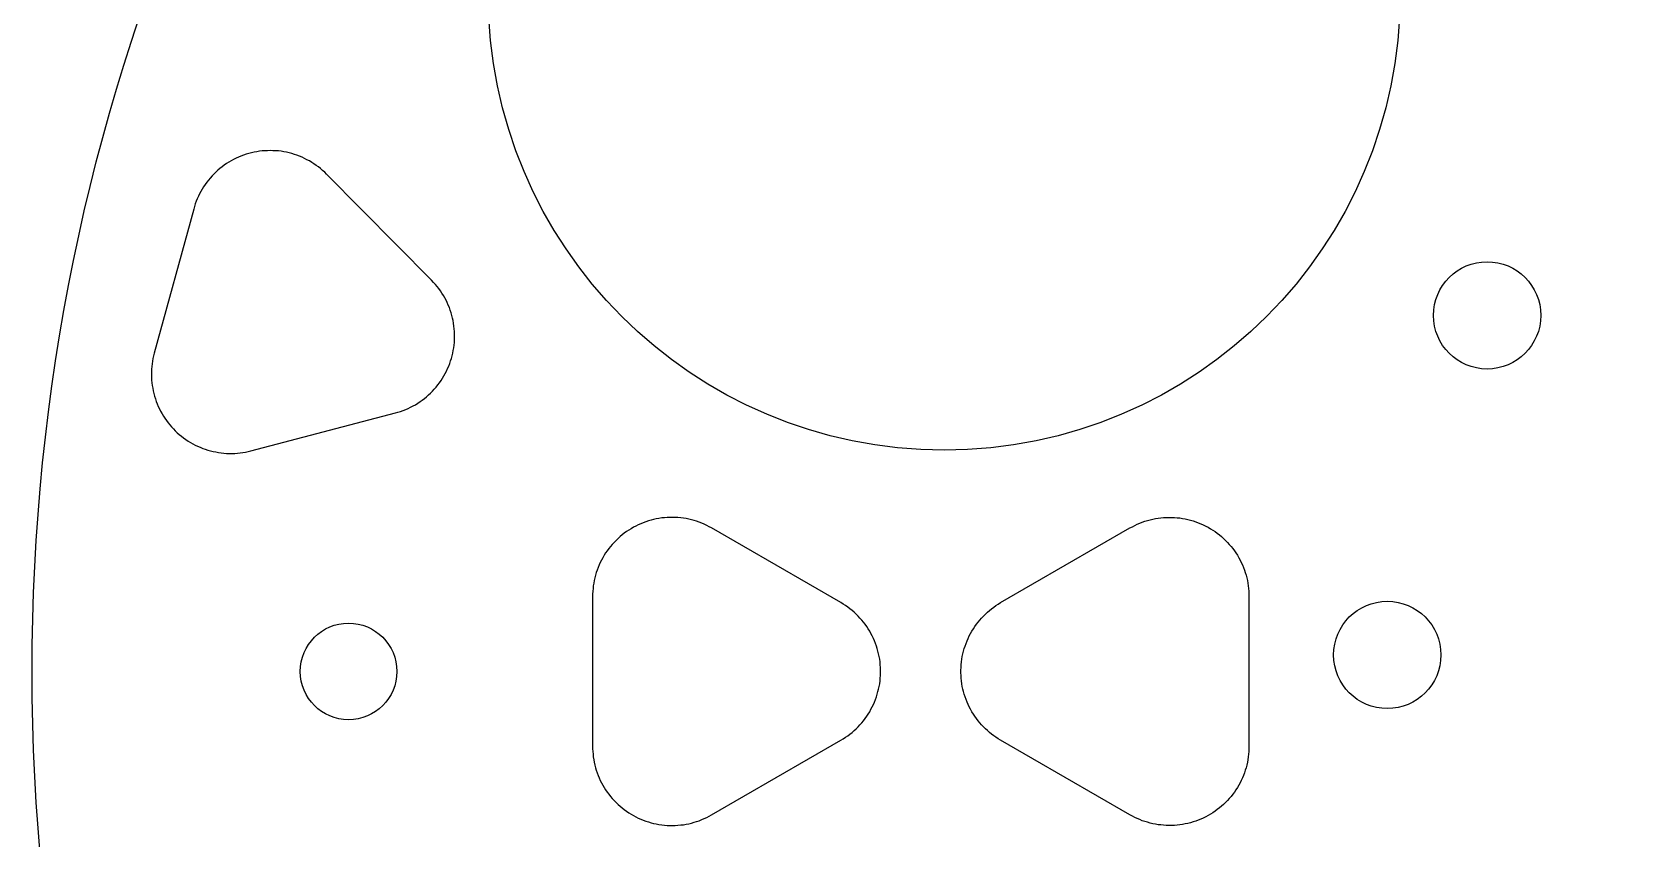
# Model space of a CAD drawing. Extents: x -4303 to -3459, y 4203 to 4583.
# Drawn here: x -3838.8 to -3689.4, y 4377 to 4452.2 of the extents above; entities that cross this region are included whole.
import ezdxf

# ---------------------------------------------------------------- set-up
doc = ezdxf.new("R2010")
doc.units = 0
doc.layers.add('DEFAULT', color=7, linetype='CONTINUOUS')

msp = doc.modelspace()

# ---------------------------------------------------------------- linework, layer by layer
at = {"layer": 'DEFAULT'}
for p, q in [((-3820.21, 4440.22), (-3820.42, 4440.09)), ((-3819.98, 4440.34), (-3820.21, 4440.22)), ((-3819.75, 4440.46), (-3819.98, 4440.34)), ((-3819.52, 4440.56), (-3819.75, 4440.46)), ((-3819.29, 4440.66), (-3819.52, 4440.56)), ((-3819.05, 4440.75), (-3819.29, 4440.66)), ((-3818.81, 4440.83), (-3819.05, 4440.75)), ((-3818.57, 4440.9), (-3818.81, 4440.83)), ((-3818.32, 4440.97), (-3818.57, 4440.9)), ((-3818.07, 4441.02), (-3818.32, 4440.97)), ((-3817.82, 4441.07), (-3818.07, 4441.02)), ((-3817.57, 4441.11), (-3817.82, 4441.07)), ((-3817.32, 4441.14), (-3817.57, 4441.11)), ((-3817.07, 4441.16), (-3817.32, 4441.14)), ((-3816.81, 4441.17), (-3817.07, 4441.16)), ((-3816.56, 4441.18), (-3816.81, 4441.17)), ((-3816.31, 4441.17), (-3816.56, 4441.18)), ((-3816.05, 4441.16), (-3816.31, 4441.17)), ((-3815.8, 4441.14), (-3816.05, 4441.16)), ((-3815.55, 4441.11), (-3815.8, 4441.14)), ((-3815.3, 4441.07), (-3815.55, 4441.11)), ((-3815.05, 4441.02), (-3815.3, 4441.07)), ((-3814.8, 4440.96), (-3815.05, 4441.02)), ((-3814.55, 4440.9), (-3814.8, 4440.96)), ((-3814.31, 4440.82), (-3814.55, 4440.9)), ((-3814.07, 4440.74), (-3814.31, 4440.82)), ((-3813.83, 4440.65), (-3814.07, 4440.74)), ((-3813.6, 4440.55), (-3813.83, 4440.65)), ((-3813.37, 4440.45), (-3813.6, 4440.55)), ((-3813.14, 4440.33), (-3813.37, 4440.45)), ((-3812.92, 4440.21), (-3813.14, 4440.33)), ((-3812.7, 4440.08), (-3812.92, 4440.21)), ((-3821.99, 4438.81), (-3822.16, 4438.62)), ((-3821.82, 4438.99), (-3821.99, 4438.81)), ((-3821.63, 4439.17), (-3821.82, 4438.99)), ((-3821.45, 4439.34), (-3821.63, 4439.17)), ((-3821.25, 4439.5), (-3821.45, 4439.34)), ((-3821.05, 4439.66), (-3821.25, 4439.5)), ((-3820.85, 4439.81), (-3821.05, 4439.66)), ((-3820.64, 4439.96), (-3820.85, 4439.81)), ((-3820.42, 4440.09), (-3820.64, 4439.96)), ((-3812.49, 4439.95), (-3812.7, 4440.08)), ((-3812.28, 4439.8), (-3812.49, 4439.95)), ((-3812.07, 4439.65), (-3812.28, 4439.8)), ((-3811.87, 4439.5), (-3812.07, 4439.65)), ((-3811.68, 4439.33), (-3811.87, 4439.5)), ((-3811.49, 4439.16), (-3811.68, 4439.33)), ((-3811.31, 4438.98), (-3811.49, 4439.16)), ((-3801.52, 4429.09), (-3811.31, 4438.98)), ((-3823.03, 4437.37), (-3823.15, 4437.15)), ((-3822.91, 4437.59), (-3823.03, 4437.37)), ((-3822.77, 4437.81), (-3822.91, 4437.59)), ((-3822.63, 4438.02), (-3822.77, 4437.81)), ((-3822.48, 4438.23), (-3822.63, 4438.02)), ((-3822.32, 4438.43), (-3822.48, 4438.23)), ((-3822.16, 4438.62), (-3822.32, 4438.43)), ((-3823.7, 4435.73), (-3827.38, 4422.3)), ((-3823.63, 4435.98), (-3823.7, 4435.73)), ((-3823.55, 4436.22), (-3823.63, 4435.98)), ((-3823.46, 4436.46), (-3823.55, 4436.22)), ((-3823.37, 4436.69), (-3823.46, 4436.46)), ((-3823.26, 4436.92), (-3823.37, 4436.69)), ((-3823.15, 4437.15), (-3823.26, 4436.92)), ((-3801.34, 4428.9), (-3801.52, 4429.09)), ((-3801.17, 4428.71), (-3801.34, 4428.9)), ((-3801.01, 4428.52), (-3801.17, 4428.71)), ((-3800.86, 4428.32), (-3801.01, 4428.52)), ((-3800.71, 4428.11), (-3800.86, 4428.32)), ((-3800.57, 4427.9), (-3800.71, 4428.11)), ((-3800.43, 4427.68), (-3800.57, 4427.9)), ((-3800.3, 4427.46), (-3800.43, 4427.68)), ((-3800.18, 4427.24), (-3800.3, 4427.46)), ((-3800.07, 4427.01), (-3800.18, 4427.24)), ((-3799.97, 4426.78), (-3800.07, 4427.01)), ((-3799.87, 4426.54), (-3799.97, 4426.78)), ((-3799.79, 4426.31), (-3799.87, 4426.54)), ((-3799.71, 4426.06), (-3799.79, 4426.31)), ((-3799.64, 4425.82), (-3799.71, 4426.06)), ((-3799.58, 4425.57), (-3799.64, 4425.82)), ((-3799.52, 4425.33), (-3799.58, 4425.57)), ((-3799.48, 4425.08), (-3799.52, 4425.33)), ((-3799.44, 4424.82), (-3799.48, 4425.08)), ((-3799.41, 4424.57), (-3799.44, 4424.82)), ((-3799.39, 4424.32), (-3799.41, 4424.57)), ((-3799.38, 4424.07), (-3799.39, 4424.32)), ((-3799.39, 4423.56), (-3799.38, 4423.81)), ((-3799.38, 4423.81), (-3799.38, 4424.07)), ((-3827.38, 4422.3), (-3827.44, 4422.06)), ((-3799.61, 4422.05), (-3799.55, 4422.3)), ((-3799.55, 4422.3), (-3799.5, 4422.55)), ((-3799.5, 4422.55), (-3799.46, 4422.8)), ((-3799.46, 4422.8), (-3799.43, 4423.05)), ((-3799.43, 4423.05), (-3799.4, 4423.3)), ((-3799.4, 4423.3), (-3799.39, 4423.56)), ((-3827.63, 4420.8), (-3827.64, 4420.55)), ((-3827.61, 4421.06), (-3827.63, 4420.8)), ((-3827.58, 4421.31), (-3827.61, 4421.06)), ((-3827.54, 4421.56), (-3827.58, 4421.31)), ((-3827.5, 4421.81), (-3827.54, 4421.56)), ((-3827.44, 4422.06), (-3827.5, 4421.81)), ((-3800.14, 4420.63), (-3800.03, 4420.86)), ((-3800.03, 4420.86), (-3799.93, 4421.09)), ((-3799.93, 4421.09), (-3799.84, 4421.33)), ((-3799.84, 4421.33), (-3799.75, 4421.57)), ((-3799.75, 4421.57), (-3799.68, 4421.81)), ((-3799.68, 4421.81), (-3799.61, 4422.05)), ((-3827.64, 4420.55), (-3827.64, 4420.3)), ((-3827.64, 4420.3), (-3827.63, 4420.04)), ((-3827.63, 4420.04), (-3827.62, 4419.79)), ((-3827.62, 4419.79), (-3827.6, 4419.53)), ((-3827.6, 4419.53), (-3827.56, 4419.28)), ((-3827.56, 4419.28), (-3827.52, 4419.03)), ((-3801.1, 4419.14), (-3800.94, 4419.34)), ((-3800.94, 4419.34), (-3800.79, 4419.54)), ((-3800.79, 4419.54), (-3800.64, 4419.75)), ((-3800.64, 4419.75), (-3800.51, 4419.96)), ((-3800.51, 4419.96), (-3800.37, 4420.18)), ((-3800.37, 4420.18), (-3800.25, 4420.4)), ((-3800.25, 4420.4), (-3800.14, 4420.63)), ((-3827.52, 4419.03), (-3827.47, 4418.78)), ((-3827.47, 4418.78), (-3827.41, 4418.54)), ((-3827.41, 4418.54), (-3827.35, 4418.29)), ((-3827.35, 4418.29), (-3827.27, 4418.05)), ((-3827.27, 4418.05), (-3827.19, 4417.81)), ((-3827.19, 4417.81), (-3827.1, 4417.57)), ((-3802.81, 4417.64), (-3802.6, 4417.78)), ((-3802.6, 4417.78), (-3802.39, 4417.92)), ((-3802.39, 4417.92), (-3802.19, 4418.08)), ((-3802.19, 4418.08), (-3802, 4418.24)), ((-3802, 4418.24), (-3801.8, 4418.41)), ((-3801.8, 4418.41), (-3801.62, 4418.58)), ((-3801.62, 4418.58), (-3801.44, 4418.76)), ((-3801.44, 4418.76), (-3801.27, 4418.95)), ((-3801.27, 4418.95), (-3801.1, 4419.14)), ((-3827.1, 4417.57), (-3827, 4417.34)), ((-3827, 4417.34), (-3826.89, 4417.11)), ((-3826.89, 4417.11), (-3826.78, 4416.88)), ((-3826.78, 4416.88), (-3826.65, 4416.66)), ((-3826.65, 4416.66), (-3826.52, 4416.44)), ((-3826.52, 4416.44), (-3826.38, 4416.23)), ((-3818.37, 4413.2), (-3804.9, 4416.73)), ((-3804.9, 4416.73), (-3804.66, 4416.8)), ((-3804.66, 4416.8), (-3804.41, 4416.87)), ((-3804.41, 4416.87), (-3804.17, 4416.96)), ((-3804.17, 4416.96), (-3803.94, 4417.05)), ((-3803.94, 4417.05), (-3803.71, 4417.15)), ((-3803.71, 4417.15), (-3803.48, 4417.26)), ((-3803.48, 4417.26), (-3803.25, 4417.38)), ((-3803.25, 4417.38), (-3803.03, 4417.5)), ((-3803.03, 4417.5), (-3802.81, 4417.64)), ((-3826.38, 4416.23), (-3826.24, 4416.02)), ((-3826.24, 4416.02), (-3826.09, 4415.82)), ((-3826.09, 4415.82), (-3825.93, 4415.62)), ((-3825.93, 4415.62), (-3825.76, 4415.43)), ((-3825.76, 4415.43), (-3825.59, 4415.24)), ((-3825.59, 4415.24), (-3825.41, 4415.06)), ((-3825.41, 4415.06), (-3825.23, 4414.88)), ((-3825.23, 4414.88), (-3825.04, 4414.72)), ((-3825.04, 4414.72), (-3824.84, 4414.56)), ((-3824.84, 4414.56), (-3824.64, 4414.4)), ((-3824.64, 4414.4), (-3824.43, 4414.25)), ((-3824.43, 4414.25), (-3824.22, 4414.11)), ((-3824.22, 4414.11), (-3824, 4413.98)), ((-3824, 4413.98), (-3823.78, 4413.86)), ((-3823.78, 4413.86), (-3823.56, 4413.74)), ((-3823.56, 4413.74), (-3823.33, 4413.63)), ((-3823.33, 4413.63), (-3823.1, 4413.53)), ((-3823.1, 4413.53), (-3822.86, 4413.43)), ((-3822.86, 4413.43), (-3822.62, 4413.35)), ((-3822.62, 4413.35), (-3822.38, 4413.27)), ((-3822.38, 4413.27), (-3822.13, 4413.2)), ((-3822.13, 4413.2), (-3821.89, 4413.14)), ((-3821.89, 4413.14), (-3821.64, 4413.09)), ((-3821.64, 4413.09), (-3821.39, 4413.04)), ((-3821.39, 4413.04), (-3821.14, 4413.01)), ((-3821.14, 4413.01), (-3820.89, 4412.98)), ((-3820.89, 4412.98), (-3820.63, 4412.96)), ((-3820.63, 4412.96), (-3820.38, 4412.96)), ((-3820.38, 4412.96), (-3820.12, 4412.95)), ((-3820.12, 4412.95), (-3819.87, 4412.96)), ((-3819.87, 4412.96), (-3819.62, 4412.98)), ((-3819.62, 4412.98), (-3819.36, 4413.01)), ((-3819.36, 4413.01), (-3819.11, 4413.04)), ((-3819.11, 4413.04), (-3818.86, 4413.08)), ((-3818.86, 4413.08), (-3818.61, 4413.14)), ((-3818.61, 4413.14), (-3818.37, 4413.2)), ((-3783.15, 4405.81), (-3783.36, 4405.67)), ((-3782.93, 4405.94), (-3783.15, 4405.81)), ((-3782.71, 4406.07), (-3782.93, 4405.94)), ((-3782.49, 4406.19), (-3782.71, 4406.07)), ((-3782.26, 4406.3), (-3782.49, 4406.19)), ((-3782.03, 4406.4), (-3782.26, 4406.3)), ((-3781.79, 4406.5), (-3782.03, 4406.4)), ((-3781.56, 4406.59), (-3781.79, 4406.5)), ((-3781.32, 4406.67), (-3781.56, 4406.59)), ((-3781.07, 4406.74), (-3781.32, 4406.67)), ((-3780.83, 4406.8), (-3781.07, 4406.74)), ((-3780.58, 4406.85), (-3780.83, 4406.8)), ((-3780.33, 4406.9), (-3780.58, 4406.85)), ((-3780.08, 4406.94), (-3780.33, 4406.9)), ((-3779.82, 4406.97), (-3780.08, 4406.94)), ((-3779.57, 4406.98), (-3779.82, 4406.97)), ((-3779.32, 4407), (-3779.57, 4406.98)), ((-3779.06, 4407), (-3779.32, 4407)), ((-3778.81, 4406.99), (-3779.06, 4407)), ((-3778.56, 4406.98), (-3778.81, 4406.99)), ((-3778.3, 4406.95), (-3778.56, 4406.98)), ((-3778.05, 4406.92), (-3778.3, 4406.95)), ((-3777.8, 4406.88), (-3778.05, 4406.92)), ((-3777.55, 4406.83), (-3777.8, 4406.88)), ((-3777.3, 4406.77), (-3777.55, 4406.83)), ((-3777.06, 4406.7), (-3777.3, 4406.77)), ((-3776.82, 4406.63), (-3777.06, 4406.7)), ((-3776.58, 4406.54), (-3776.82, 4406.63)), ((-3776.34, 4406.45), (-3776.58, 4406.54)), ((-3776.11, 4406.35), (-3776.34, 4406.45)), ((-3775.88, 4406.25), (-3776.11, 4406.35)), ((-3775.65, 4406.13), (-3775.88, 4406.25)), ((-3775.43, 4406.01), (-3775.65, 4406.13)), ((-3763.37, 4399.05), (-3775.43, 4406.01)), ((-3748.49, 4399.05), (-3736.43, 4406.01)), ((-3736.43, 4406.01), (-3736.21, 4406.13)), ((-3736.21, 4406.13), (-3735.98, 4406.25)), ((-3735.98, 4406.25), (-3735.75, 4406.35)), ((-3735.75, 4406.35), (-3735.52, 4406.45)), ((-3735.52, 4406.45), (-3735.28, 4406.54)), ((-3735.28, 4406.54), (-3735.04, 4406.63)), ((-3735.04, 4406.63), (-3734.8, 4406.7)), ((-3734.8, 4406.7), (-3734.56, 4406.77)), ((-3734.56, 4406.77), (-3734.31, 4406.83)), ((-3734.31, 4406.83), (-3734.06, 4406.88)), ((-3734.06, 4406.88), (-3733.81, 4406.92)), ((-3733.81, 4406.92), (-3733.56, 4406.95)), ((-3733.56, 4406.95), (-3733.3, 4406.98)), ((-3733.3, 4406.98), (-3733.05, 4406.99)), ((-3733.05, 4406.99), (-3732.8, 4407)), ((-3732.8, 4407), (-3732.54, 4407)), ((-3732.54, 4407), (-3732.29, 4406.98)), ((-3732.29, 4406.98), (-3732.04, 4406.97)), ((-3732.04, 4406.97), (-3731.78, 4406.94)), ((-3731.78, 4406.94), (-3731.53, 4406.9)), ((-3731.53, 4406.9), (-3731.28, 4406.85)), ((-3731.28, 4406.85), (-3731.03, 4406.8)), ((-3731.03, 4406.8), (-3730.79, 4406.74)), ((-3730.79, 4406.74), (-3730.54, 4406.67)), ((-3730.54, 4406.67), (-3730.3, 4406.59)), ((-3730.3, 4406.59), (-3730.06, 4406.5)), ((-3730.06, 4406.5), (-3729.83, 4406.4)), ((-3729.83, 4406.4), (-3729.6, 4406.3)), ((-3729.6, 4406.3), (-3729.37, 4406.19)), ((-3729.37, 4406.19), (-3729.14, 4406.07)), ((-3729.14, 4406.07), (-3728.92, 4405.94)), ((-3728.92, 4405.94), (-3728.71, 4405.81)), ((-3728.71, 4405.81), (-3728.5, 4405.67)), ((-3784.68, 4404.48), (-3784.85, 4404.29)), ((-3784.51, 4404.67), (-3784.68, 4404.48)), ((-3784.33, 4404.85), (-3784.51, 4404.67)), ((-3784.15, 4405.03), (-3784.33, 4404.85)), ((-3783.96, 4405.2), (-3784.15, 4405.03)), ((-3783.77, 4405.36), (-3783.96, 4405.2)), ((-3783.57, 4405.52), (-3783.77, 4405.36)), ((-3783.36, 4405.67), (-3783.57, 4405.52)), ((-3728.5, 4405.67), (-3728.29, 4405.52)), ((-3728.29, 4405.52), (-3728.09, 4405.36)), ((-3728.09, 4405.36), (-3727.9, 4405.2)), ((-3727.9, 4405.2), (-3727.71, 4405.03)), ((-3727.71, 4405.03), (-3727.52, 4404.85)), ((-3727.52, 4404.85), (-3727.35, 4404.67)), ((-3727.35, 4404.67), (-3727.18, 4404.48)), ((-3727.18, 4404.48), (-3727.01, 4404.29)), ((-3785.69, 4403.02), (-3785.8, 4402.79)), ((-3785.56, 4403.24), (-3785.69, 4403.02)), ((-3785.43, 4403.46), (-3785.56, 4403.24)), ((-3785.3, 4403.68), (-3785.43, 4403.46)), ((-3785.16, 4403.89), (-3785.3, 4403.68)), ((-3785, 4404.09), (-3785.16, 4403.89)), ((-3784.85, 4404.29), (-3785, 4404.09)), ((-3727.01, 4404.29), (-3726.85, 4404.09)), ((-3726.85, 4404.09), (-3726.7, 4403.89)), ((-3726.7, 4403.89), (-3726.56, 4403.68)), ((-3726.56, 4403.68), (-3726.42, 4403.46)), ((-3726.42, 4403.46), (-3726.3, 4403.24)), ((-3726.3, 4403.24), (-3726.17, 4403.02)), ((-3726.17, 4403.02), (-3726.06, 4402.79)), ((-3786.31, 4401.36), (-3786.37, 4401.11)), ((-3786.25, 4401.61), (-3786.31, 4401.36)), ((-3786.17, 4401.85), (-3786.25, 4401.61)), ((-3786.09, 4402.09), (-3786.17, 4401.85)), ((-3786, 4402.33), (-3786.09, 4402.09)), ((-3785.9, 4402.56), (-3786, 4402.33)), ((-3785.8, 4402.79), (-3785.9, 4402.56)), ((-3726.06, 4402.79), (-3725.95, 4402.56)), ((-3725.95, 4402.56), (-3725.86, 4402.33)), ((-3725.86, 4402.33), (-3725.77, 4402.09)), ((-3725.77, 4402.09), (-3725.69, 4401.85)), ((-3725.69, 4401.85), (-3725.61, 4401.61)), ((-3725.61, 4401.61), (-3725.55, 4401.36)), ((-3725.55, 4401.36), (-3725.49, 4401.11)), ((-3786.51, 4400.11), (-3786.52, 4399.85)), ((-3786.52, 4399.85), (-3786.52, 4399.6)), ((-3786.48, 4400.36), (-3786.51, 4400.11)), ((-3786.45, 4400.61), (-3786.48, 4400.36)), ((-3786.41, 4400.86), (-3786.45, 4400.61)), ((-3786.37, 4401.11), (-3786.41, 4400.86)), ((-3725.49, 4401.11), (-3725.44, 4400.86)), ((-3725.44, 4400.86), (-3725.41, 4400.61)), ((-3725.41, 4400.61), (-3725.37, 4400.36)), ((-3725.37, 4400.36), (-3725.35, 4400.11)), ((-3725.35, 4400.11), (-3725.34, 4399.85)), ((-3725.34, 4399.85), (-3725.34, 4399.6)), ((-3786.52, 4399.6), (-3786.52, 4385.68)), ((-3763.15, 4398.92), (-3763.37, 4399.05)), ((-3762.94, 4398.78), (-3763.15, 4398.92)), ((-3762.73, 4398.63), (-3762.94, 4398.78)), ((-3762.53, 4398.48), (-3762.73, 4398.63)), ((-3762.33, 4398.32), (-3762.53, 4398.48)), ((-3749.53, 4398.32), (-3749.33, 4398.48)), ((-3749.33, 4398.48), (-3749.13, 4398.63)), ((-3749.13, 4398.63), (-3748.92, 4398.78)), ((-3748.92, 4398.78), (-3748.71, 4398.92)), ((-3748.71, 4398.92), (-3748.49, 4399.05)), ((-3725.34, 4399.6), (-3725.34, 4385.68)), ((-3762.14, 4398.15), (-3762.33, 4398.32)), ((-3761.95, 4397.98), (-3762.14, 4398.15)), ((-3761.77, 4397.8), (-3761.95, 4397.98)), ((-3761.6, 4397.62), (-3761.77, 4397.8)), ((-3761.43, 4397.43), (-3761.6, 4397.62)), ((-3761.27, 4397.23), (-3761.43, 4397.43)), ((-3761.11, 4397.03), (-3761.27, 4397.23)), ((-3760.97, 4396.82), (-3761.11, 4397.03)), ((-3750.89, 4396.82), (-3750.74, 4397.03)), ((-3750.74, 4397.03), (-3750.59, 4397.23)), ((-3750.59, 4397.23), (-3750.43, 4397.43)), ((-3750.43, 4397.43), (-3750.26, 4397.62)), ((-3750.26, 4397.62), (-3750.09, 4397.8)), ((-3750.09, 4397.8), (-3749.91, 4397.98)), ((-3749.91, 4397.98), (-3749.72, 4398.15)), ((-3749.72, 4398.15), (-3749.53, 4398.32)), ((-3760.83, 4396.61), (-3760.97, 4396.82)), ((-3760.69, 4396.39), (-3760.83, 4396.61)), ((-3760.57, 4396.17), (-3760.69, 4396.39)), ((-3760.45, 4395.95), (-3760.57, 4396.17)), ((-3760.34, 4395.72), (-3760.45, 4395.95)), ((-3760.24, 4395.49), (-3760.34, 4395.72)), ((-3760.15, 4395.25), (-3760.24, 4395.49)), ((-3751.71, 4395.25), (-3751.62, 4395.49)), ((-3751.62, 4395.49), (-3751.52, 4395.72)), ((-3751.52, 4395.72), (-3751.41, 4395.95)), ((-3751.41, 4395.95), (-3751.29, 4396.17)), ((-3751.29, 4396.17), (-3751.16, 4396.39)), ((-3751.16, 4396.39), (-3751.03, 4396.61)), ((-3751.03, 4396.61), (-3750.89, 4396.82)), ((-3760.06, 4395.01), (-3760.15, 4395.25)), ((-3759.98, 4394.77), (-3760.06, 4395.01)), ((-3759.92, 4394.52), (-3759.98, 4394.77)), ((-3759.86, 4394.28), (-3759.92, 4394.52)), ((-3759.8, 4394.03), (-3759.86, 4394.28)), ((-3759.76, 4393.78), (-3759.8, 4394.03)), ((-3752.1, 4393.78), (-3752.06, 4394.03)), ((-3752.06, 4394.03), (-3752, 4394.28)), ((-3752, 4394.28), (-3751.94, 4394.52)), ((-3751.94, 4394.52), (-3751.87, 4394.77)), ((-3751.87, 4394.77), (-3751.8, 4395.01)), ((-3751.8, 4395.01), (-3751.71, 4395.25)), ((-3759.73, 4393.53), (-3759.76, 4393.78)), ((-3759.7, 4393.27), (-3759.73, 4393.53)), ((-3759.68, 4393.02), (-3759.7, 4393.27)), ((-3759.67, 4392.77), (-3759.68, 4393.02)), ((-3759.68, 4392.26), (-3759.67, 4392.51)), ((-3759.67, 4392.51), (-3759.67, 4392.77)), ((-3752.19, 4392.77), (-3752.18, 4393.02)), ((-3752.19, 4392.51), (-3752.19, 4392.77)), ((-3752.18, 4392.26), (-3752.19, 4392.51)), ((-3752.18, 4393.02), (-3752.16, 4393.27)), ((-3752.16, 4393.27), (-3752.13, 4393.53)), ((-3752.13, 4393.53), (-3752.1, 4393.78)), ((-3759.92, 4390.76), (-3759.86, 4391)), ((-3759.86, 4391), (-3759.8, 4391.25)), ((-3759.8, 4391.25), (-3759.76, 4391.5)), ((-3759.76, 4391.5), (-3759.73, 4391.75)), ((-3759.73, 4391.75), (-3759.7, 4392.01)), ((-3759.7, 4392.01), (-3759.68, 4392.26)), ((-3752.16, 4392.01), (-3752.18, 4392.26)), ((-3752.13, 4391.75), (-3752.16, 4392.01)), ((-3752.1, 4391.5), (-3752.13, 4391.75)), ((-3752.06, 4391.25), (-3752.1, 4391.5)), ((-3752, 4391), (-3752.06, 4391.25)), ((-3751.94, 4390.76), (-3752, 4391)), ((-3760.45, 4389.33), (-3760.34, 4389.56)), ((-3760.34, 4389.56), (-3760.24, 4389.79)), ((-3760.24, 4389.79), (-3760.15, 4390.03)), ((-3760.15, 4390.03), (-3760.06, 4390.27)), ((-3760.06, 4390.27), (-3759.98, 4390.51)), ((-3759.98, 4390.51), (-3759.92, 4390.76)), ((-3751.87, 4390.51), (-3751.94, 4390.76)), ((-3751.8, 4390.27), (-3751.87, 4390.51)), ((-3751.71, 4390.03), (-3751.8, 4390.27)), ((-3751.62, 4389.79), (-3751.71, 4390.03)), ((-3751.52, 4389.56), (-3751.62, 4389.79)), ((-3751.41, 4389.33), (-3751.52, 4389.56)), ((-3761.43, 4387.85), (-3761.27, 4388.05)), ((-3761.27, 4388.05), (-3761.11, 4388.25)), ((-3761.11, 4388.25), (-3760.97, 4388.46)), ((-3760.97, 4388.46), (-3760.83, 4388.67)), ((-3760.83, 4388.67), (-3760.69, 4388.89)), ((-3760.69, 4388.89), (-3760.57, 4389.11)), ((-3760.57, 4389.11), (-3760.45, 4389.33)), ((-3751.29, 4389.11), (-3751.41, 4389.33)), ((-3751.16, 4388.89), (-3751.29, 4389.11)), ((-3751.03, 4388.67), (-3751.16, 4388.89)), ((-3750.89, 4388.46), (-3751.03, 4388.67)), ((-3750.74, 4388.25), (-3750.89, 4388.46)), ((-3750.59, 4388.05), (-3750.74, 4388.25)), ((-3750.43, 4387.85), (-3750.59, 4388.05)), ((-3763.15, 4386.36), (-3762.94, 4386.5)), ((-3762.94, 4386.5), (-3762.73, 4386.65)), ((-3762.73, 4386.65), (-3762.53, 4386.8)), ((-3762.53, 4386.8), (-3762.33, 4386.96)), ((-3762.33, 4386.96), (-3762.14, 4387.13)), ((-3762.14, 4387.13), (-3761.95, 4387.3)), ((-3761.95, 4387.3), (-3761.77, 4387.48)), ((-3761.77, 4387.48), (-3761.6, 4387.66)), ((-3761.6, 4387.66), (-3761.43, 4387.85)), ((-3750.26, 4387.66), (-3750.43, 4387.85)), ((-3750.09, 4387.48), (-3750.26, 4387.66)), ((-3749.91, 4387.3), (-3750.09, 4387.48)), ((-3749.72, 4387.13), (-3749.91, 4387.3)), ((-3749.53, 4386.96), (-3749.72, 4387.13)), ((-3749.33, 4386.8), (-3749.53, 4386.96)), ((-3749.13, 4386.65), (-3749.33, 4386.8)), ((-3748.92, 4386.5), (-3749.13, 4386.65)), ((-3748.71, 4386.36), (-3748.92, 4386.5)), ((-3786.52, 4385.68), (-3786.52, 4385.42)), ((-3786.52, 4385.42), (-3786.51, 4385.17)), ((-3786.51, 4385.17), (-3786.48, 4384.92)), ((-3786.48, 4384.92), (-3786.45, 4384.67)), ((-3775.43, 4379.27), (-3763.37, 4386.23)), ((-3763.37, 4386.23), (-3763.15, 4386.36)), ((-3748.49, 4386.23), (-3748.71, 4386.36)), ((-3736.43, 4379.27), (-3748.49, 4386.23)), ((-3725.37, 4384.92), (-3725.41, 4384.67)), ((-3725.35, 4385.17), (-3725.37, 4384.92)), ((-3725.34, 4385.42), (-3725.35, 4385.17)), ((-3725.34, 4385.68), (-3725.34, 4385.42)), ((-3786.45, 4384.67), (-3786.41, 4384.41)), ((-3786.41, 4384.41), (-3786.37, 4384.17)), ((-3786.37, 4384.17), (-3786.31, 4383.92)), ((-3786.31, 4383.92), (-3786.25, 4383.67)), ((-3786.25, 4383.67), (-3786.17, 4383.43)), ((-3786.17, 4383.43), (-3786.09, 4383.19)), ((-3725.69, 4383.43), (-3725.77, 4383.19)), ((-3725.61, 4383.67), (-3725.69, 4383.43)), ((-3725.55, 4383.92), (-3725.61, 4383.67)), ((-3725.49, 4384.17), (-3725.55, 4383.92)), ((-3725.44, 4384.41), (-3725.49, 4384.17)), ((-3725.41, 4384.67), (-3725.44, 4384.41)), ((-3786.09, 4383.19), (-3786, 4382.95)), ((-3786, 4382.95), (-3785.9, 4382.72)), ((-3785.9, 4382.72), (-3785.8, 4382.49)), ((-3785.8, 4382.49), (-3785.69, 4382.26)), ((-3785.69, 4382.26), (-3785.56, 4382.04)), ((-3785.56, 4382.04), (-3785.43, 4381.82)), ((-3726.3, 4382.04), (-3726.42, 4381.82)), ((-3726.17, 4382.26), (-3726.3, 4382.04)), ((-3726.06, 4382.49), (-3726.17, 4382.26)), ((-3725.95, 4382.72), (-3726.06, 4382.49)), ((-3725.86, 4382.95), (-3725.95, 4382.72)), ((-3725.77, 4383.19), (-3725.86, 4382.95)), ((-3785.43, 4381.82), (-3785.3, 4381.6)), ((-3785.3, 4381.6), (-3785.16, 4381.39)), ((-3785.16, 4381.39), (-3785, 4381.19)), ((-3785, 4381.19), (-3784.85, 4380.99)), ((-3784.85, 4380.99), (-3784.68, 4380.8)), ((-3784.68, 4380.8), (-3784.51, 4380.61)), ((-3784.51, 4380.61), (-3784.33, 4380.43)), ((-3784.33, 4380.43), (-3784.15, 4380.25)), ((-3727.52, 4380.43), (-3727.71, 4380.25)), ((-3727.35, 4380.61), (-3727.52, 4380.43)), ((-3727.18, 4380.8), (-3727.35, 4380.61)), ((-3727.01, 4380.99), (-3727.18, 4380.8)), ((-3726.85, 4381.19), (-3727.01, 4380.99)), ((-3726.7, 4381.39), (-3726.85, 4381.19)), ((-3726.56, 4381.6), (-3726.7, 4381.39)), ((-3726.42, 4381.82), (-3726.56, 4381.6)), ((-3784.15, 4380.25), (-3783.96, 4380.08)), ((-3783.96, 4380.08), (-3783.77, 4379.92)), ((-3783.77, 4379.92), (-3783.57, 4379.76)), ((-3783.57, 4379.76), (-3783.36, 4379.61)), ((-3783.36, 4379.61), (-3783.15, 4379.47)), ((-3783.15, 4379.47), (-3782.93, 4379.34)), ((-3782.93, 4379.34), (-3782.71, 4379.21)), ((-3782.71, 4379.21), (-3782.49, 4379.09)), ((-3782.49, 4379.09), (-3782.26, 4378.98)), ((-3782.26, 4378.98), (-3782.03, 4378.88)), ((-3776.34, 4378.83), (-3776.11, 4378.93)), ((-3776.11, 4378.93), (-3775.88, 4379.03)), ((-3775.88, 4379.03), (-3775.65, 4379.15)), ((-3775.65, 4379.15), (-3775.43, 4379.27)), ((-3736.21, 4379.15), (-3736.43, 4379.27)), ((-3735.98, 4379.03), (-3736.21, 4379.15)), ((-3735.75, 4378.93), (-3735.98, 4379.03)), ((-3735.52, 4378.83), (-3735.75, 4378.93)), ((-3729.6, 4378.98), (-3729.83, 4378.88)), ((-3729.37, 4379.09), (-3729.6, 4378.98)), ((-3729.14, 4379.21), (-3729.37, 4379.09)), ((-3728.92, 4379.34), (-3729.14, 4379.21)), ((-3728.71, 4379.47), (-3728.92, 4379.34)), ((-3728.5, 4379.61), (-3728.71, 4379.47)), ((-3728.29, 4379.76), (-3728.5, 4379.61)), ((-3728.09, 4379.92), (-3728.29, 4379.76)), ((-3727.9, 4380.08), (-3728.09, 4379.92)), ((-3727.71, 4380.25), (-3727.9, 4380.08)), ((-3782.03, 4378.88), (-3781.79, 4378.78)), ((-3781.79, 4378.78), (-3781.56, 4378.69)), ((-3781.56, 4378.69), (-3781.32, 4378.61)), ((-3781.32, 4378.61), (-3781.07, 4378.54)), ((-3781.07, 4378.54), (-3780.83, 4378.48)), ((-3780.83, 4378.48), (-3780.58, 4378.43)), ((-3780.58, 4378.43), (-3780.33, 4378.38)), ((-3780.33, 4378.38), (-3780.08, 4378.34)), ((-3780.08, 4378.34), (-3779.82, 4378.31)), ((-3779.82, 4378.31), (-3779.57, 4378.29)), ((-3779.57, 4378.29), (-3779.32, 4378.28)), ((-3779.32, 4378.28), (-3779.06, 4378.28)), ((-3779.06, 4378.28), (-3778.81, 4378.29)), ((-3778.81, 4378.29), (-3778.56, 4378.3)), ((-3778.56, 4378.3), (-3778.3, 4378.33)), ((-3778.3, 4378.33), (-3778.05, 4378.36)), ((-3778.05, 4378.36), (-3777.8, 4378.4)), ((-3777.8, 4378.4), (-3777.55, 4378.45)), ((-3777.55, 4378.45), (-3777.3, 4378.51)), ((-3777.3, 4378.51), (-3777.06, 4378.58)), ((-3777.06, 4378.58), (-3776.82, 4378.65)), ((-3776.82, 4378.65), (-3776.58, 4378.73)), ((-3776.58, 4378.73), (-3776.34, 4378.83)), ((-3735.28, 4378.73), (-3735.52, 4378.83)), ((-3735.04, 4378.65), (-3735.28, 4378.73)), ((-3734.8, 4378.58), (-3735.04, 4378.65)), ((-3734.56, 4378.51), (-3734.8, 4378.58)), ((-3734.31, 4378.45), (-3734.56, 4378.51)), ((-3734.06, 4378.4), (-3734.31, 4378.45)), ((-3733.81, 4378.36), (-3734.06, 4378.4)), ((-3733.56, 4378.33), (-3733.81, 4378.36)), ((-3733.3, 4378.3), (-3733.56, 4378.33)), ((-3733.05, 4378.29), (-3733.3, 4378.3)), ((-3732.8, 4378.28), (-3733.05, 4378.29)), ((-3732.54, 4378.28), (-3732.8, 4378.28)), ((-3732.29, 4378.29), (-3732.54, 4378.28)), ((-3732.04, 4378.31), (-3732.29, 4378.29)), ((-3731.78, 4378.34), (-3732.04, 4378.31)), ((-3731.53, 4378.38), (-3731.78, 4378.34)), ((-3731.28, 4378.43), (-3731.53, 4378.38)), ((-3731.03, 4378.48), (-3731.28, 4378.43)), ((-3730.79, 4378.54), (-3731.03, 4378.48)), ((-3730.54, 4378.61), (-3730.79, 4378.54)), ((-3730.3, 4378.69), (-3730.54, 4378.61)), ((-3730.06, 4378.78), (-3730.3, 4378.69)), ((-3729.83, 4378.88), (-3730.06, 4378.78))]:
    msp.add_line(p, q, dxfattribs=at)
for centre, radius in [((-3648.76, 4392.64), 190), ((-3753.75, 4455.77), 42.5), ((-3703.14, 4425.82), 5), ((-3712.45, 4394.18), 5), ((-3809.26, 4392.64), 4.5)]:
    msp.add_circle(centre, radius, dxfattribs=at)

doc.saveas('drawing.dxf')
